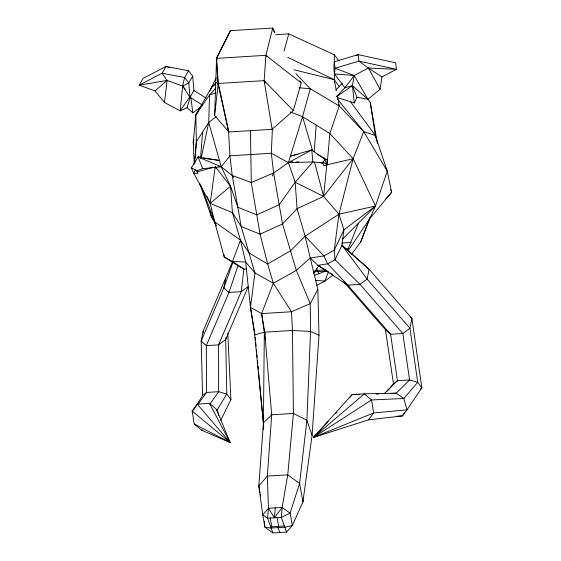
<?xml version="1.0" encoding="UTF-8"?>
<svg xmlns="http://www.w3.org/2000/svg" width="561" height="561" viewBox="0 0 561 561"><rect width="100%" height="100%" fill="white"/><g stroke="black" fill="none" stroke-linecap="round" stroke-linejoin="round"><path stroke-width="0.84" d="M334.293 70.244L334.503 82.306M334.314 65.09L334.356 54.789L288.726 33.898L275.724 34.698M263.326 429.74L264.336 332.196L261.629 313.578L273.326 283.263L267.667 263.965L260.073 234.154L251.279 182.535L250.487 130.643M201.175 158.02L208.734 122.452L209.526 94.97L215.866 88.063M216.89 60.055L216.574 58.351L218.257 83.456L228.86 131.968L214.618 115.475L216.574 58.351L230.606 30.645M272.429 127.985L271.314 153.265L273.628 172.956L282.541 223.944L296.327 270.374L310.247 303.662L310.549 331.474L306.888 420.308L299.609 483.393L290.107 513.189L292.344 525.517L286.615 532.109L272.927 532.95L264.967 527.207L262.73 514.872L258.817 485.903L263.432 422.987L258.579 372.09M295.759 73.596L310.31 88.771L302.554 116.681L288.403 162.662L295.177 182.248L297.057 208.657L305.107 236.188L310.268 258.018L317.898 265.346L327.659 263.817L335.001 259.771L341.944 245.22L343.935 229.842L338.949 214.204L323.592 196.392L327.315 159.878L317.701 154.331M274.252 32.033L272.737 28.05L265.893 55.315L264.154 80.637L272.12 129.311L228.608 131.989L218.005 83.477L216.322 58.365L230.361 30.659L272.737 28.05L274.904 32.797M264.238 521.26L264.967 527.207L271.145 528.041L284.827 527.214L292.344 525.517L302.94 501.772L312.084 435.315L318.999 335.205L317.842 289.35L310.268 258.018L323.928 255.879L334.216 250.213L343.935 229.842L375.505 206.02L387.265 171.147L375.316 135.418L370.253 102.39L367.658 98.946M194.807 163.3L194.933 161.575M195.179 158.132L195.487 153.819M195.614 152.101L196.357 141.758L195.845 114.788L211.651 87.236L216.146 77.902M200.6 157.95L202.542 132.108M314.188 151.814L316.201 125.11M194.52 162.613L196.357 141.758L208.734 122.452L216.294 116.632M324.342 158.041L324.896 159.499L322.715 162.935L323.879 165.776L327.091 164.822L329.84 133.546L339.244 105.959L337.315 95.791M208.734 122.452L221.237 166.792L230.543 186.224L232.422 212.64L240.473 240.164L245.634 261.994L250.479 307.344L261.629 313.578L264.687 332.175L271.699 414.81L267.345 476.086L268.46 508.287L267.576 518.217L272.927 532.95M268.46 508.287L282.148 507.439L290.107 513.189L281.271 517.368L267.576 518.217L262.73 514.872L268.46 508.287L274.42 517.789L275.304 507.866M206.946 196.238L210.165 203.377L214.632 221.861L224.232 256.98L232.492 261.51L245.634 261.994L254.939 272.919L273.326 283.263L291.51 311.741L292.442 330.464L293.424 413.471L287.744 474.83L282.148 507.439L281.271 517.368L286.615 532.109M215.957 92.86L209.526 94.97L195.845 114.788L193.243 142.157L194.246 164.226M334.37 61.759L333.823 67.495L334.503 73.975L344.917 87.775L352.413 85.665L367.932 99.29L380.106 89.241L381.957 76.92L396.396 69.298L395.722 62.818L358.206 54.627L334.37 61.759L335.05 68.239L334.503 73.975L354.208 75.511L368.339 68.056L396.396 69.298L358.886 61.107L335.05 68.239L354.208 75.511L367.932 99.29L356.957 97.27L352.413 85.665L354.208 75.511L344.917 87.775L336.495 96.513M214.618 115.475L218.257 83.456L218.706 85.125M190.389 96.429L187.136 107.726L180.2 110.84L164.471 102.509L167.129 80.44L162.031 73.225L165.958 66.457L188.545 70.728L192.711 76.177L193.91 90.545L189.983 97.305L202.177 104.879M337.526 99.171L363.717 131.66L353.135 158.7L323.592 196.392L297.057 208.657L282.541 223.944L260.073 234.154L241.153 226.49L237.843 207.261L230.543 186.224L215.228 166.645L210.165 203.377L232.422 212.64L241.153 226.49L254.939 272.919L250.479 307.344L254.687 334.91L263.761 427.398M232.408 262.092L203.11 331.278L201.161 341.088L202.577 395.568L193.545 410.042M225.774 278.081L223.825 287.898L201.161 341.088L206.315 345.618L218.573 344.868L225.676 339.58L248.341 286.383L241.237 291.671L218.573 344.868L218.671 391.69L209.954 403.99M226.167 337.126L225.676 339.58L226.791 394.074L217.163 409.979L218.727 415.659M193.903 139.64L193.243 142.157L193.826 144.675M284.104 51.037L288.726 33.898M272.12 129.311L293.347 110.629L301.18 82.909L299.728 80.847M224 254.414L224.232 256.98L237.976 265.739L228.979 292.428L206.315 345.618L206.56 392.434L198.194 404.06M232.906 262.394L223.825 287.898L228.979 292.428L241.237 291.671L243.881 268.971L232.492 261.51L240.473 240.164L214.632 221.861L211.209 216.132L199.646 183.258M351.558 254.308L360.765 241.854L369.888 217.619M328.353 272.106L324.875 281.075L316.755 285.332M360.765 241.854L369.783 218.622L375.505 206.02L353.135 158.7L329.84 133.546L302.554 116.681L290.423 111.948M347.582 250.255L358.472 223.145M272.33 176.007L273.628 172.956L288.403 162.662L311.741 149.941L324.896 159.499L327.315 159.878M337.498 97.642L354.328 102.929L356.957 97.27M209.744 91.163L211.651 87.236L216.476 82.313M220.669 420.561L230.922 399.6L227.794 333.255M317.842 289.35L310.247 303.662L291.51 311.741L261.629 313.578M271.145 528.041L271.812 526.786L270.171 517.74M188.545 70.728L184.618 77.495L182.627 86.071L180.2 110.84L189.674 97.011M192.711 76.177L188.784 82.944L182.627 86.071L167.129 80.44L139.177 85.132L143.104 78.365L165.958 66.457L169.226 67.643M230.543 186.224L210.165 203.377L193.601 173.033L191.406 167.718L198.082 156.933L219.456 160.481L207.023 158.735M195.824 169.443L193.601 173.033L197.949 173.524L196.778 170.691L191.406 167.718M404.257 412.966L402.44 415.897L368.556 419.831L313.459 437.419L352.105 394.579L364.362 393.822L396.185 393.184L403.878 398.485L407.005 409.846L402.44 415.897L396.725 416.255M348.262 250.543L369.783 218.622L391.599 192.297L387.265 171.147L363.717 131.66L339.244 105.959L310.31 88.771L299.118 87.768M313.557 273.298L318.943 265.591M297.926 154.373L290.416 156.112L311.741 149.941L312.905 161.898L295.177 182.248L279.231 204.716L256.784 214.835L237.843 207.261L232.24 175.502L229.926 155.811L228.509 130.285M197.213 404.116L192.128 410.989L194.225 423.997L201.399 430.119L230.122 442.545L216.644 409.481L209.47 403.359L197.213 404.116L230.122 442.545L194.225 423.997M350.071 397.328L352.105 394.579L359.846 394.425M368.556 419.831L373.633 412.952L371.543 399.951L364.362 393.822L313.459 437.419L318.304 435.511M195.845 114.788L198.363 111.408M274.42 517.789L282.148 507.439M196.778 170.691L202.731 168.679L221.237 166.792L229.926 155.811L271.314 153.265L288.403 162.662L312.905 161.898L322.715 162.935M385.4 199.393L391.599 192.297L390.793 189.821M386.697 391.585L389.523 388.345M390.652 387.055L393.471 383.815L397.461 380.681L409.572 379.937L417.693 382.329L421.823 387.847L407.005 409.846L373.633 412.952L313.459 437.419L328.178 421.648M335.836 413.443L337.014 412.181M335.815 90.033L342.427 83.168M342.505 239.196L375.505 206.02L338.949 214.204L305.107 236.188L290.752 250.662L267.667 263.965L249.365 253.207L240.473 240.164M384.537 393.338L397.461 380.681L390.589 334.279L347.764 285.114L327.659 263.817L323.928 255.879L305.107 236.188M310.268 258.018L296.327 270.374L273.326 283.263M185.291 89.255L182.627 86.071L189.983 97.305L188.784 82.944L184.618 77.495L162.031 73.225L139.177 85.132L155.018 90.889L167.129 80.44M211.651 87.236L215.662 84.066M202.577 395.568L206.56 392.434L218.671 391.69L226.791 394.074L230.922 399.6M420.491 388.892L421.823 387.847L411.9 318.424L369.075 269.259L341.944 245.22L342.694 246.777M187.136 107.726L192.823 112.873L200.88 106.835M333.01 275.163L324.875 281.075L315.626 280.388M336.607 96.639L352.413 85.665L354.328 102.929M314.91 436.479L313.459 437.419L371.543 399.951L403.878 398.485L417.693 382.329L409.951 328.241L411.9 318.424L410.61 317.288M355.976 55.805L358.206 54.627L358.886 61.107L368.339 68.056L381.957 76.92M346.053 249.554L348.374 248.334M273.628 172.956L251.279 182.535L232.24 175.502L221.237 166.792L198.082 156.933L202.731 168.679M314.188 275.514L326.916 270.584M196.925 172.052L212.731 167.381M292.519 161.463L288.403 162.662L291.825 162.381M318.999 335.205L310.549 331.474L292.442 330.464L264.336 332.196L254.687 334.91L254.75 333.171M322.933 161.799L327.091 164.822L353.135 158.7L338.949 214.204L334.216 250.213L335.001 259.771L360.022 284.364L402.847 333.522L409.572 379.937L396.185 393.184L390.463 393.534M296.117 162.031L298.683 161.82M301.18 82.909L265.893 55.315L216.322 58.365L216.981 59.964M218.685 85.973L218.005 83.477L264.154 80.637L293.347 110.629M341.726 243.025L351.242 242.436M314.861 270.549L325.906 269.869M313.739 271.833L326.32 271.061M263.319 422.994L271.699 414.81L293.424 413.471L306.888 420.308L312.084 435.315M201.399 430.119L203.033 430.014M271.812 526.786L284.644 525.994M376.186 394.095L378.766 394.039M246.44 269.07L243.881 268.971L237.976 265.739M203.699 158.265L205.361 158.504M218.727 166.245L221.237 166.792M294.027 69.795L334.258 79.683L339.454 86.738M198.082 156.933L201.217 157.922M363.717 131.66L375.316 135.418L375.821 137.887M319.791 162.424L323.031 163.489M287.73 57.383L334.258 79.683L336.348 90.707M295.177 182.248L323.592 196.392L314.553 162.227M328.795 272.071L317.898 265.346L349.145 286.159M330.254 272.962L332.435 274.308M193.91 90.545L206.104 98.112M212.626 217.156L211.209 216.132L209.919 211.09M228.152 440.967L230.122 442.545L209.47 403.359M345.183 282.849L347.764 285.114L360.022 284.364L367.125 279.076L369.075 269.259L341.944 245.22L367.125 279.076L409.951 328.241L402.847 333.522L390.589 334.279L385.435 329.749L343.746 281.895M265.893 55.315L267.176 56.5M217.163 409.979L216.644 409.481L216.911 411.108M192.647 411.486L192.128 410.989L230.122 442.545L228.439 439.572M212.31 217.416L211.209 216.132L216.434 225.971M155.018 90.889L164.471 102.509M265.739 82.726L264.154 80.637L264.743 83.196M334.356 54.789L339.04 61.002M350.366 101.555L375.316 135.418M232.24 175.502L233.769 177.634M368.339 68.056L380.106 89.241M215.228 166.645L216.02 168.188M215.803 224.176L200.866 185.46M324.896 159.499L327.091 164.822M316.586 268.382L318.837 273.845M218.005 83.477L218.32 84.227M338.634 104.36L339.244 105.959M277.983 527.628L279.771 532.529M302.554 116.681L312.449 150.229M370.253 102.39L377.371 143.321M277.015 517.319L278.656 526.365M259.42 489.248L258.817 485.903L267.345 476.086L287.744 474.83L299.609 483.393L302.94 501.772L302.716 499.164M259.722 490.917L260.024 492.586M260.332 494.255L260.634 495.931M254.463 331.446L250.479 307.344L250.381 302.155M385.435 329.749L393.471 383.815M264.708 334.784L264.336 332.196L265.122 339.349M264.687 332.175L265.051 334.763M190.838 97.348L192.823 112.873M255.283 337.491L255.528 340.085M255.774 342.68L256.104 346.137M256.433 349.601L256.686 352.196M256.931 354.79L257.176 357.385M257.506 360.842L257.758 363.444M258.004 366.038L258.333 369.496M292.442 330.464L292.59 332.21M218.257 83.456L218.453 85.959M203.11 331.278L203.201 333.017"/></g></svg>
